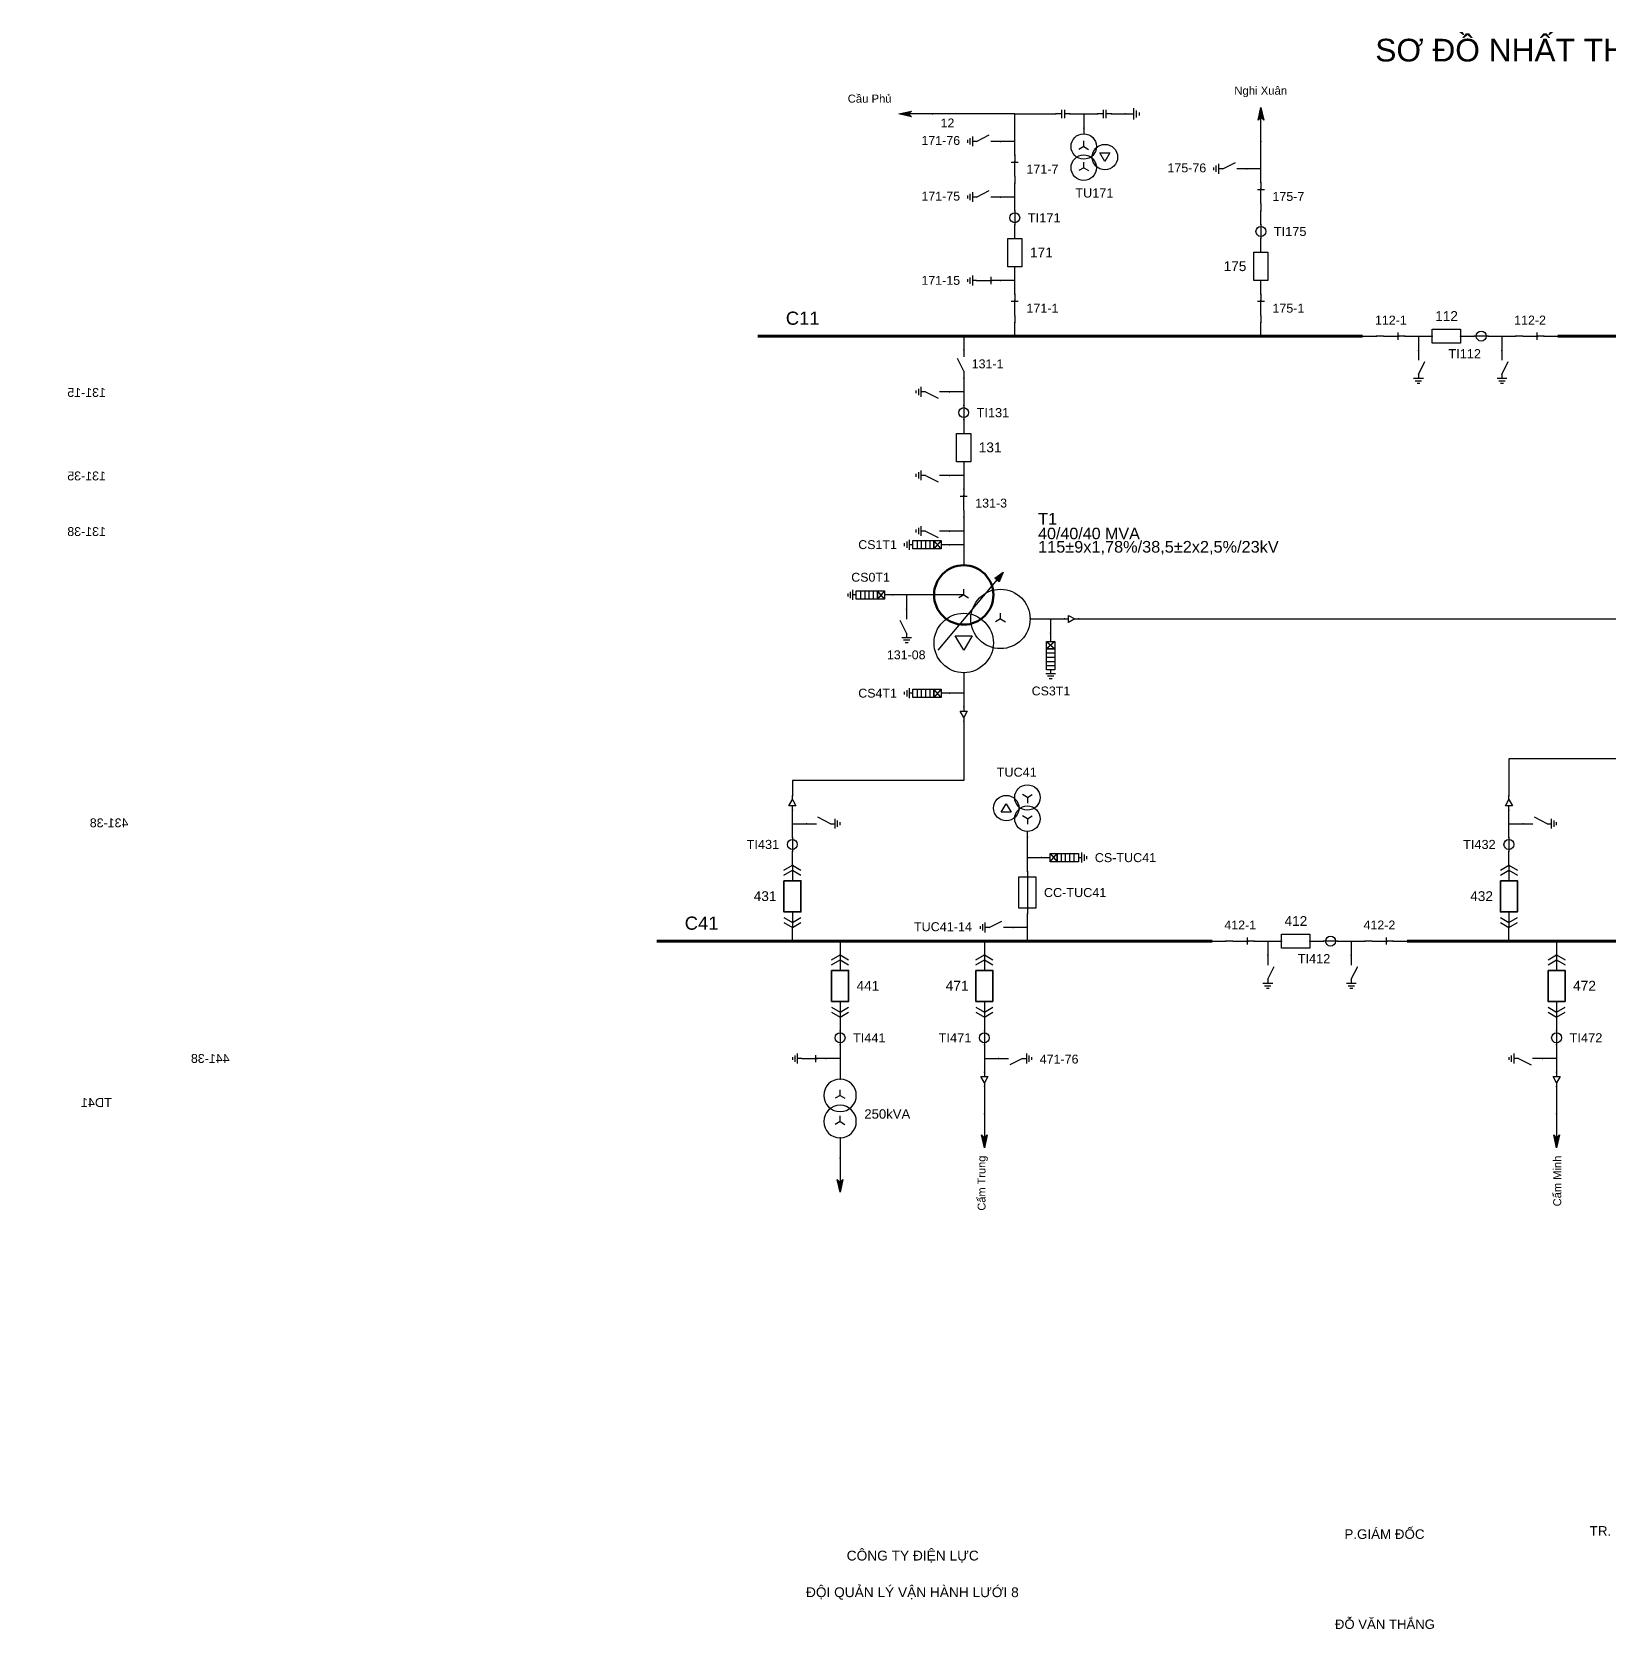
# Model space of a CAD drawing. Header units: millimetres. Extents: x -336 to 411, y 8 to 290.
# Drawn here: x -80.7 to 198.1, y 7.6 to 290.1 of the extents above; entities that cross this region are included whole.
import ezdxf

# ---------------------------------------------------------------- set-up
doc = ezdxf.new("R2010")
doc.units = ezdxf.units.MM
for name, color, linetype, lineweight in [('BUSBAR_110KV', 1, 'Continuous', 50), ('BUSBAR_22KV', 5, 'Continuous', 50), ('GROUND', 3, 'Continuous', 25), ('HV_110KV', 1, 'Continuous', 25), ('MV_22KV', 5, 'Continuous', 25), ('MV_35KV', 30, 'Continuous', 25), ('SLD_OTHER', 7, 'Continuous', 25)]:
    doc.layers.add(name, color=color, linetype=linetype, lineweight=lineweight)
doc.layers.add('SYM_PORTS', color=8, linetype='Continuous', plot=False)
doc.layers.add('TEXT', color=7, linetype='Continuous')
doc.styles.add('SLD_TEXT', font='arial.ttf')

# ---------------------------------------------------------------- blocks, each defined once
blk = doc.blocks.new('SYM_DISCONNECTOR_CLOSED')
at = {"lineweight": 25}
for points in [[(-0.625, 1.25), (0.625, 1.25)], [(0, 2.5), (0, 1.25)], [(0, -1.25), (0, 1.5)], [(0, -1.25), (0, -2.5)]]:
    blk.add_lwpolyline(points, dxfattribs=at)
at = {"layer": 'SYM_PORTS'}
for p in [(0, 2.5), (0, -2.5)]:
    blk.add_point(p, dxfattribs=at)
blk.add_attdef('DEVICE_CODE', (1.625, -0.5), '', height=2)
blk = doc.blocks.new('SYM_EARTHING_SWITCH_CLOSED')
at = {"lineweight": 25}
for points in [[(0, 3), (0, 1.25)], [(-0.625, 1.25), (0.625, 1.25)], [(0, -1.25), (0, 1.5)], [(-0.875, -2), (0.875, -2)], [(-0.5625, -2.4375), (0.5625, -2.4375)], [(0, -1.25), (0, -2)], [(-0.25, -2.875), (0.25, -2.875)]]:
    blk.add_lwpolyline(points, dxfattribs=at)
at = {"layer": 'SYM_PORTS'}
blk.add_point((0, 3), dxfattribs=at)
blk.add_attdef('DEVICE_CODE', (1.875, 0), '', height=2)
blk = doc.blocks.new('SYM_CIRCUIT_BREAKER')
at = {"lineweight": 25}
blk.add_lwpolyline([(-1.25, 2.5), (1.25, 2.5), (1.25, -2.5), (-1.25, -2.5)], close=True, dxfattribs=at)
at = {"layer": 'SYM_PORTS'}
for p in [(0, 2.5), (0, -2.5)]:
    blk.add_point(p, dxfattribs=at)
blk.add_attdef('DEVICE_CODE', (2.25, -0.5), '', height=2)
at = {"flags": 1}
blk.add_attdef('RATING', (2.25, -3.5), '', height=2, dxfattribs=at)
blk = doc.blocks.new('SYM_CURRENT_TRANSFORMER')
at = {"lineweight": 25}
blk.add_lwpolyline([(0, 1.25), (0, -1.25)], dxfattribs=at)
blk.add_circle((0, 0), 0.875, dxfattribs=at)
at = {"layer": 'SYM_PORTS'}
for p in [(0, 1.25), (0, -1.25)]:
    blk.add_point(p, dxfattribs=at)
blk.add_attdef('DEVICE_CODE', (1.875, -1.75), '', height=2)
at = {"flags": 1}
blk.add_attdef('RATIO', (1.875, -4.75), '', height=2, dxfattribs=at)
blk = doc.blocks.new('SYM_EARTHING_SWITCH_OPEN')
at = {"lineweight": 25}
for points in [[(0, 3), (0, 1.25)], [(0, -1.25), (-1.125, 1)], [(-0.875, -2), (0.875, -2)], [(-0.5625, -2.4375), (0.5625, -2.4375)], [(0, -1.25), (0, -2)], [(-0.25, -2.875), (0.25, -2.875)]]:
    blk.add_lwpolyline(points, dxfattribs=at)
at = {"layer": 'SYM_PORTS'}
blk.add_point((0, 3), dxfattribs=at)
blk.add_attdef('DEVICE_CODE', (1.875, 0), '', height=2)
blk = doc.blocks.new('SYM_COUPLING_CAPACITOR')
at = {"lineweight": 25}
for points in [[(-0.75, 0.25), (0.75, 0.25)], [(0, 1.25), (0, 0.25)], [(-0.75, -0.25), (0.75, -0.25)], [(0, -0.25), (0, -1.25)]]:
    blk.add_lwpolyline(points, dxfattribs=at)
at = {"layer": 'SYM_PORTS'}
for p in [(0, 1.25), (0, -1.25)]:
    blk.add_point(p, dxfattribs=at)
blk.add_attdef('DEVICE_CODE', (1.75, -1.75), '', height=2)
blk = doc.blocks.new('SYM_VOLTAGE_TRANSFORMER')
at = {"lineweight": 25}
for points in [[(0, 4.625), (0, 3.625)], [(0, 1.375), (-0.8625, 0.875)], [(0, 1.375), (0, 2.375)], [(0, 1.375), (0.8625, 0.875)], [(0, -2.375), (-0.8625, -2.875)], [(0, -2.375), (0, -1.375)], [(0, -2.375), (0.8625, -2.875)]]:
    blk.add_lwpolyline(points, dxfattribs=at)
blk.add_lwpolyline([(2.875, 0.25), (4.625, 0.25), (3.75, -1.25)], close=True, dxfattribs=at)
for centre in [(0, 1.375), (3.75, -0.5), (0, -2.375)]:
    blk.add_circle(centre, 2.25, dxfattribs=at)
at = {"layer": 'SYM_PORTS'}
blk.add_point((0, 4.625), dxfattribs=at)
blk.add_attdef('DEVICE_CODE', (7, 1.625), '', height=2)
at = {"flags": 1}
blk.add_attdef('RATIO', (7, -1.375), '', height=2, dxfattribs=at)
blk = doc.blocks.new('SYM_GROUND_SYMBOL')
at = {"lineweight": 25}
for points in [[(0, 1.25), (0, -0.25)], [(-1, -0.25), (1, -0.25)], [(-0.625, -0.75), (0.625, -0.75)], [(-0.25, -1.25), (0.25, -1.25)]]:
    blk.add_lwpolyline(points, dxfattribs=at)
at = {"layer": 'SYM_PORTS'}
blk.add_point((0, 1.25), dxfattribs=at)
blk = doc.blocks.new('SYM_LINE_FEEDER_ARROW')
blk.add_hatch(color=7).paths.add_polyline_path([(0, -3), (-0.5, -0.75), (0, -1.25), (0.5, -0.75)])
at = {"lineweight": 25}
blk.add_lwpolyline([(0, 3), (0, -1.25)], dxfattribs=at)
blk.add_lwpolyline([(0, -3), (-0.5, -0.75), (0, -1.25), (0.5, -0.75)], close=True, dxfattribs=at)
at = {"layer": 'SYM_PORTS'}
blk.add_point((0, 3), dxfattribs=at)
blk.add_attdef('LINE_NAME', (1.5, 0), '', height=2)
blk = doc.blocks.new('SYM_DISCONNECTOR_OPEN')
at = {"lineweight": 25}
for points in [[(0, -1.25), (-1.125, 1)], [(0, 2.5), (0, 1.25)], [(0, -1.25), (0, -2.5)]]:
    blk.add_lwpolyline(points, dxfattribs=at)
at = {"layer": 'SYM_PORTS'}
for p in [(0, 2.5), (0, -2.5)]:
    blk.add_point(p, dxfattribs=at)
blk.add_attdef('DEVICE_CODE', (1, -0.5), '', height=2)
blk = doc.blocks.new('SYM_SURGE_ARRESTER')
at = {"lineweight": 25}
for points in [[(0, 4), (0, 2.5)], [(-0.75, 2.5), (0.75, 1.25)], [(0.75, 2.5), (-0.75, 1.25)], [(-0.75, 0.5), (0.75, 0.5)], [(-0.75, -0.25), (0.75, -0.25)], [(-0.75, -1), (0.75, -1)], [(-0.75, -1.75), (0.75, -1.75)], [(0, -2.5), (0, -3.125)], [(-0.875, -3.125), (0.875, -3.125)], [(-0.5625, -3.5625), (0.5625, -3.5625)], [(-0.25, -4), (0.25, -4)]]:
    blk.add_lwpolyline(points, dxfattribs=at)
for points in [[(-0.75, 2.5), (0.75, 2.5), (0.75, 1.25), (-0.75, 1.25)], [(-0.75, 1.25), (0.75, 1.25), (0.75, -2.5), (-0.75, -2.5)]]:
    blk.add_lwpolyline(points, close=True, dxfattribs=at)
at = {"layer": 'SYM_PORTS'}
blk.add_point((0, 4), dxfattribs=at)
blk.add_attdef('DEVICE_CODE', (1.875, 1), '', height=2)
blk = doc.blocks.new('SYM_TRANSFORMER_3W')
blk.add_hatch(color=7).paths.add_polyline_path([(3.75, 8.25), (3.0125, 6.575), (2.2375, 7.225)])
at = {"lineweight": 25}
for points in [[(-7.75, -5.5), (3.0125, 7.35)], [(-3.25, 4.25), (-8.5, 4.25)], [(-3.25, 4.25), (-4.1125, 3.75)], [(-3.25, 4.25), (-3.25, 5.25)], [(-3.25, 4.25), (-2.3875, 3.75)], [(3.25, 0), (2.3875, -0.5)], [(3.25, 0), (3.25, 1)], [(3.25, 0), (4.1125, -0.5)]]:
    blk.add_lwpolyline(points, dxfattribs=at)
for points in [[(3.75, 8.25), (3.0125, 6.575), (2.2375, 7.225)], [(-4.75, -3), (-1.75, -3), (-3.25, -5.5)]]:
    blk.add_lwpolyline(points, close=True, dxfattribs=at)
at = {"lineweight": 50}
blk.add_circle((-3.25, 4.25), 5.25, dxfattribs=at)
at = {"lineweight": 25}
for centre in [(3.25, 0), (-3.25, -4.25)]:
    blk.add_circle(centre, 5.25, dxfattribs=at)
at = {"layer": 'SYM_PORTS'}
for p in [(-3.25, 9.5), (-8.5, 4.25), (8.5, 0), (-3.25, -9.5)]:
    blk.add_point(p, dxfattribs=at)
blk.add_attdef('DEVICE_CODE', (9.5, 6.5), '', height=2)
at = {"flags": 1}
for tag, p in [('POWER', (9.5, 3.5)), ('VOLTAGE_RATIO', (9.5, 0.5))]:
    blk.add_attdef(tag, p, '', height=2, dxfattribs=at)
blk = doc.blocks.new('SYM_CABLE_TERMINATION')
at = {"lineweight": 25}
blk.add_lwpolyline([(-0.625, 0.5), (0.625, 0.5), (0, -0.625)], close=True, dxfattribs=at)
for points in [[(0, 1.25), (0, 0.5)], [(0, -0.625), (0, -1.25)]]:
    blk.add_lwpolyline(points, dxfattribs=at)
at = {"layer": 'SYM_PORTS'}
for p in [(0, 1.25), (0, -1.25)]:
    blk.add_point(p, dxfattribs=at)
blk = doc.blocks.new('SYM_DRAWOUT_BREAKER')
at = {"lineweight": 25}
for points in [[(-1.5, 4.625), (0, 5.5), (1.5, 4.625)], [(-1.5, 3.75), (0, 4.625), (1.5, 3.75)], [(0, 5.5), (0, 2.75)], [(0, -2.75), (0, -5.5)], [(-1.5, -3.75), (0, -4.625), (1.5, -3.75)], [(-1.5, -4.625), (0, -5.5), (1.5, -4.625)]]:
    blk.add_lwpolyline(points, dxfattribs=at)
at = {"lineweight": 35}
blk.add_lwpolyline([(-1.5, 2.75), (1.5, 2.75), (1.5, -2.75), (-1.5, -2.75)], close=True, dxfattribs=at)
at = {"layer": 'SYM_PORTS'}
for p in [(0, 5.5), (0, -5.5)]:
    blk.add_point(p, dxfattribs=at)
blk.add_attdef('DEVICE_CODE', (2.5, 2.5), '', height=2)
at = {"flags": 1}
blk.add_attdef('RATING', (2.5, -0.5), '', height=2, dxfattribs=at)
blk = doc.blocks.new('SYM_TRANSFORMER_2W')
at = {"lineweight": 25}
for points in [[(0, 2.3125), (0, 3.3125)], [(0, 2.3125), (-0.8625, 1.8125)], [(0, 2.3125), (0.8625, 1.8125)], [(0, -2.3125), (-0.8625, -2.8125)], [(0, -2.3125), (0, -1.3125)], [(0, -2.3125), (0.8625, -2.8125)]]:
    blk.add_lwpolyline(points, dxfattribs=at)
for centre in [(0, 2.3125), (0, -2.3125)]:
    blk.add_circle(centre, 2.875, dxfattribs=at)
at = {"layer": 'SYM_PORTS'}
for p in [(0, 5.1875), (0, -5.1875)]:
    blk.add_point(p, dxfattribs=at)
blk.add_attdef('DEVICE_CODE', (3.875, 2.1875), '', height=2)
at = {"flags": 1}
for tag, p in [('POWER', (3.875, -0.8125)), ('VOLTAGE_RATIO', (3.875, -3.8125))]:
    blk.add_attdef(tag, p, '', height=2, dxfattribs=at)
blk = doc.blocks.new('SYM_FUSE_DISCONNECTOR')
at = {"lineweight": 25}
blk.add_lwpolyline([(0, 3.75), (0, -3.75)], dxfattribs=at)
blk.add_lwpolyline([(-1.5, 2.75), (1.5, 2.75), (1.5, -2.75), (-1.5, -2.75)], close=True, dxfattribs=at)
at = {"layer": 'SYM_PORTS'}
for p in [(0, 3.75), (0, -3.75)]:
    blk.add_point(p, dxfattribs=at)
blk.add_attdef('DEVICE_CODE', (2.5, 0.75), '', height=2)
at = {"flags": 1}
blk.add_attdef('RATING', (2.5, -2.25), '', height=2, dxfattribs=at)

msp = doc.modelspace()

# ---------------------------------------------------------------- linework, layer by layer
at = {"layer": 'BUSBAR_110KV', "const_width": 0.53}
for points in [[(47.7, 236.28), (154.72, 236.28)], [(189.19, 236.28), (331.98, 236.28)]]:
    msp.add_lwpolyline(points, dxfattribs=at)
at = {"layer": 'BUSBAR_22KV', "const_width": 0.53}
for points in [[(29.82, 129.28), (128.08, 129.28)], [(162.54, 129.28), (265.76, 129.28)]]:
    msp.add_lwpolyline(points, dxfattribs=at)
at = {"layer": 'GROUND'}
msp.add_lwpolyline([(110.28, 275.58), (112.7, 275.58)], dxfattribs=at)
at = {"layer": 'HV_110KV'}
for points in [[(93.16, 275.58), (78.63, 275.58)], [(93.16, 270.74), (93.16, 275.58)], [(93.16, 275.58), (100.43, 275.58)], [(102.93, 275.58), (105.36, 275.58)], [(105.36, 275.58), (105.36, 273.08)], [(105.36, 275.58), (107.78, 275.58)], [(93.16, 270.74), (90.66, 270.74)], [(93.16, 268.32), (93.16, 270.74)], [(136.7, 265.89), (136.7, 270.74)], [(136.7, 265.89), (134.19, 265.89)], [(136.7, 263.47), (136.7, 265.89)], [(93.16, 260.89), (93.16, 263.32)], [(93.16, 260.89), (90.66, 260.89)], [(93.16, 258.47), (93.16, 260.89)], [(136.7, 256.05), (136.7, 258.47)], [(93.16, 253.55), (93.16, 255.97)], [(136.7, 251.12), (136.7, 253.55)], [(93.16, 246.12), (90.66, 246.12)], [(93.16, 246.12), (93.16, 248.55)], [(93.16, 243.7), (93.16, 246.12)], [(136.7, 243.7), (136.7, 246.12)], [(93.16, 236.28), (93.16, 238.7)], [(136.7, 236.28), (136.7, 238.7)], [(84.13, 236.28), (84.13, 233.85)], [(154.72, 236.28), (157.15, 236.28)], [(162.15, 236.28), (164.57, 236.28)], [(164.57, 236.28), (164.57, 233.77)], [(164.57, 236.28), (166.99, 236.28)], [(171.99, 236.28), (174.42, 236.28)], [(176.92, 236.28), (179.34, 236.28)], [(179.34, 236.28), (179.34, 233.77)], [(179.34, 236.28), (181.76, 236.28)], [(186.76, 236.28), (189.19, 236.28)], [(84.13, 228.85), (84.13, 226.43)], [(84.13, 226.43), (81.62, 226.43)], [(84.13, 226.43), (84.13, 224.01)], [(84.13, 221.51), (84.13, 219.08)], [(84.13, 214.08), (84.13, 211.66)], [(84.13, 211.66), (81.62, 211.66)], [(84.13, 211.66), (84.13, 209.24)], [(84.13, 204.24), (84.13, 201.81)], [(84.13, 201.81), (81.62, 201.81)], [(84.13, 201.81), (84.13, 199.39)], [(84.13, 199.39), (81.62, 199.39)], [(84.13, 199.39), (84.13, 195.76)], [(74.03, 190.51), (71.61, 190.51)], [(78.88, 190.51), (74.03, 190.51)], [(74.03, 190.51), (74.03, 188)]]:
    msp.add_lwpolyline(points, dxfattribs=at)
at = {"layer": 'MV_22KV'}
for points in [[(84.13, 176.76), (84.13, 173.12)], [(84.13, 173.12), (81.62, 173.12)], [(84.13, 173.12), (84.13, 170.7)], [(84.13, 168.2), (84.13, 165.5), (84.13, 157.67), (53.82, 157.67), (53.82, 154.97)], [(255.83, 168.2), (255.83, 165.5), (255.83, 161.5), (180.57, 161.5), (180.57, 157.67), (180.57, 154.97)], [(53.82, 150.05), (53.82, 152.47)], [(53.82, 147.62), (53.82, 150.05)], [(53.82, 150.05), (56.33, 150.05)], [(180.57, 150.05), (180.57, 152.47)], [(180.57, 147.62), (180.57, 150.05)], [(180.57, 150.05), (183.07, 150.05)], [(95.4, 144.05), (95.4, 147.68)], [(53.82, 142.7), (53.82, 145.12)], [(180.57, 142.7), (180.57, 145.12)], [(95.4, 141.62), (95.4, 144.05)], [(95.4, 144.05), (97.91, 144.05)], [(95.4, 131.7), (95.4, 134.12)], [(53.82, 129.28), (53.82, 131.7)], [(95.4, 131.7), (92.89, 131.7)], [(95.4, 129.28), (95.4, 131.7)], [(180.57, 129.28), (180.57, 131.7)], [(62.26, 129.28), (62.26, 126.85)], [(87.78, 129.28), (87.78, 126.85)], [(128.08, 129.28), (130.5, 129.28)], [(135.5, 129.28), (137.92, 129.28)], [(137.92, 129.28), (137.92, 126.77)], [(137.92, 129.28), (140.34, 129.28)], [(145.34, 129.28), (147.77, 129.28)], [(150.27, 129.28), (152.69, 129.28)], [(152.69, 129.28), (152.69, 126.77)], [(152.69, 129.28), (155.11, 129.28)], [(160.11, 129.28), (162.54, 129.28)], [(189, 129.28), (189, 126.85)], [(62.26, 115.85), (62.26, 113.43)], [(87.78, 115.85), (87.78, 113.43)], [(189, 115.85), (189, 113.43)], [(62.26, 110.93), (62.26, 108.51)], [(87.78, 110.93), (87.78, 108.51)], [(189, 110.93), (189, 108.51)], [(62.26, 108.51), (59.75, 108.51)], [(62.26, 108.51), (62.26, 104.87)], [(87.78, 108.51), (90.29, 108.51)], [(87.78, 108.51), (87.78, 106.08)], [(189, 108.51), (186.49, 108.51)], [(189, 108.51), (189, 106.08)], [(87.78, 103.58), (87.78, 98.74)], [(189, 103.58), (189, 98.74)]]:
    msp.add_lwpolyline(points, dxfattribs=at)
at = {"layer": 'MV_35KV'}
for points in [[(104.43, 186.26), (107.13, 186.26), (235.5, 186.26), (235.5, 166), (318, 166), (318, 216.34), (325.28, 216.34), (327.98, 216.34)], [(95.88, 186.26), (99.51, 186.26)], [(99.51, 186.26), (99.51, 183.75)], [(99.51, 186.26), (101.93, 186.26)]]:
    msp.add_lwpolyline(points, dxfattribs=at)
at = {"layer": 'SLD_OTHER'}
msp.add_lwpolyline([(62.26, 94.5), (62.26, 90.86)], dxfattribs=at)

# ---------------------------------------------------------------- block references
at = {"layer": 'GROUND'}
for name, p, rotation in [('SYM_COUPLING_CAPACITOR', (109.03, 275.58), 270), ('SYM_GROUND_SYMBOL', (113.95, 275.58), 90)]:
    msp.add_blockref(name, p, dxfattribs=dict(at, rotation=rotation))
at = {"layer": 'HV_110KV'}
for name, p, rotation in [('SYM_LINE_FEEDER_ARROW', (75.63, 275.58), 270), ('SYM_COUPLING_CAPACITOR', (101.68, 275.58), 270), ('SYM_LINE_FEEDER_ARROW', (136.7, 273.74), 180)]:
    msp.add_blockref(name, p, dxfattribs=dict(at, rotation=rotation))
ref = msp.add_blockref('SYM_EARTHING_SWITCH_OPEN', (87.66, 270.74), dxfattribs=dict(at, rotation=270))
ref.add_attrib('DEVICE_CODE', '171-76', (76.64, 270.1), dxfattribs={"layer": 'TEXT', "height": 1.576, "style": 'SLD_TEXT'})
ref = msp.add_blockref('SYM_VOLTAGE_TRANSFORMER', (105.36, 268.45), dxfattribs=at)
ref.add_attrib('DEVICE_CODE', 'TU171', (103.87, 260.8), dxfattribs={"layer": 'TEXT', "height": 1.606, "style": 'SLD_TEXT'})
ref = msp.add_blockref('SYM_DISCONNECTOR_CLOSED', (93.16, 265.82), dxfattribs=at)
ref.add_attrib('DEVICE_CODE', '171-7', (95.21, 265.04), dxfattribs={"layer": 'TEXT', "height": 1.591, "style": 'SLD_TEXT'})
ref = msp.add_blockref('SYM_EARTHING_SWITCH_OPEN', (131.19, 265.89), dxfattribs=dict(at, rotation=270))
ref.add_attrib('DEVICE_CODE', '175-76', (120.17, 265.25), dxfattribs={"layer": 'TEXT', "height": 1.576, "style": 'SLD_TEXT'})
ref = msp.add_blockref('SYM_DISCONNECTOR_CLOSED', (136.7, 260.97), dxfattribs=at)
ref.add_attrib('DEVICE_CODE', '175-7', (138.74, 260.2), dxfattribs={"layer": 'TEXT', "height": 1.578, "style": 'SLD_TEXT'})
ref = msp.add_blockref('SYM_EARTHING_SWITCH_OPEN', (87.66, 260.89), dxfattribs=dict(at, rotation=270))
ref.add_attrib('DEVICE_CODE', '171-75', (76.64, 260.25), dxfattribs={"layer": 'TEXT', "height": 1.576, "style": 'SLD_TEXT'})
ref = msp.add_blockref('SYM_CURRENT_TRANSFORMER', (93.16, 257.22), dxfattribs=at)
ref.add_attrib('DEVICE_CODE', 'TI171', (95.46, 256.4), dxfattribs={"layer": 'TEXT', "height": 1.628, "style": 'SLD_TEXT'})
ref = msp.add_blockref('SYM_CURRENT_TRANSFORMER', (136.7, 254.8), dxfattribs=at)
ref.add_attrib('DEVICE_CODE', 'TI175', (138.99, 253.99), dxfattribs={"layer": 'TEXT', "height": 1.614, "style": 'SLD_TEXT'})
ref = msp.add_blockref('SYM_CIRCUIT_BREAKER', (93.16, 251.05), dxfattribs=at)
ref.add_attrib('DEVICE_CODE', '171', (95.83, 250.2), dxfattribs={"layer": 'TEXT', "height": 1.744, "style": 'SLD_TEXT'})
ref = msp.add_blockref('SYM_CIRCUIT_BREAKER', (136.7, 248.62), dxfattribs=at)
ref.add_attrib('DEVICE_CODE', '175', (130.1, 247.79), dxfattribs={"layer": 'TEXT', "height": 1.729, "style": 'SLD_TEXT'})
ref = msp.add_blockref('SYM_EARTHING_SWITCH_CLOSED', (87.66, 246.12), dxfattribs=dict(at, rotation=270))
ref.add_attrib('DEVICE_CODE', '171-15', (76.64, 245.36), dxfattribs={"layer": 'TEXT', "height": 1.576, "style": 'SLD_TEXT'})
ref = msp.add_blockref('SYM_DISCONNECTOR_CLOSED', (93.16, 241.2), dxfattribs=at)
ref.add_attrib('DEVICE_CODE', '171-1', (95.21, 240.42), dxfattribs={"layer": 'TEXT', "height": 1.591, "style": 'SLD_TEXT'})
ref = msp.add_blockref('SYM_DISCONNECTOR_CLOSED', (136.7, 241.2), dxfattribs=at)
ref.add_attrib('DEVICE_CODE', '175-1', (138.74, 240.43), dxfattribs={"layer": 'TEXT', "height": 1.578, "style": 'SLD_TEXT'})
ref = msp.add_blockref('SYM_CIRCUIT_BREAKER', (169.49, 236.28), dxfattribs=dict(at, rotation=270))
ref.add_attrib('DEVICE_CODE', '112', (167.53, 238.98), dxfattribs={"layer": 'TEXT', "height": 1.725, "style": 'SLD_TEXT'})
ref = msp.add_blockref('SYM_DISCONNECTOR_CLOSED', (159.65, 236.28), dxfattribs=dict(at, rotation=270))
ref.add_attrib('DEVICE_CODE', '112-1', (156.88, 238.34), dxfattribs={"layer": 'TEXT', "height": 1.574, "style": 'SLD_TEXT'})
ref = msp.add_blockref('SYM_DISCONNECTOR_CLOSED', (184.26, 236.28), dxfattribs=dict(at, rotation=270))
ref.add_attrib('DEVICE_CODE', '112-2', (181.5, 238.34), dxfattribs={"layer": 'TEXT', "height": 1.574, "style": 'SLD_TEXT'})
ref = msp.add_blockref('SYM_CURRENT_TRANSFORMER', (175.67, 236.28), dxfattribs=dict(at, rotation=270))
ref.add_attrib('DEVICE_CODE', 'TI112', (169.87, 232.37), dxfattribs={"layer": 'TEXT', "height": 1.611, "style": 'SLD_TEXT'})
ref = msp.add_blockref('SYM_EARTHING_SWITCH_OPEN', (179.34, 230.77), dxfattribs=dict(at, xscale=-1))
ref.add_attrib('DEVICE_CODE', '112-25', (176.1, 224.9), dxfattribs={"layer": 'TEXT', "extrusion": (0, 0, -1), "height": 1.572, "style": 'SLD_TEXT'})
ref = msp.add_blockref('SYM_EARTHING_SWITCH_OPEN', (164.57, 230.77), dxfattribs=dict(at, xscale=-1))
ref.add_attrib('DEVICE_CODE', '112-15', (161.33, 224.9), dxfattribs={"layer": 'TEXT', "extrusion": (0, 0, -1), "height": 1.572, "style": 'SLD_TEXT'})
ref = msp.add_blockref('SYM_DISCONNECTOR_OPEN', (84.13, 231.35), dxfattribs=at)
ref.add_attrib('DEVICE_CODE', '131-1', (85.54, 230.59), dxfattribs={"layer": 'TEXT', "height": 1.574, "style": 'SLD_TEXT'})
ref = msp.add_blockref('SYM_EARTHING_SWITCH_OPEN', (213.7, 226.43), dxfattribs=dict(at, xscale=-1, rotation=270))
ref.add_attrib('DEVICE_CODE', 'TUC12-24', (199.12, 225.51), dxfattribs={"layer": 'TEXT', "extrusion": (0, 0, -1), "height": 1.594, "style": 'SLD_TEXT'})
ref = msp.add_blockref('SYM_EARTHING_SWITCH_OPEN', (78.62, 226.43), dxfattribs=dict(at, xscale=-1, rotation=270))
ref.add_attrib('DEVICE_CODE', '131-15', (67.6, 225.54), dxfattribs={"layer": 'TEXT', "extrusion": (0, 0, -1), "height": 1.572, "style": 'SLD_TEXT'})
ref = msp.add_blockref('SYM_CURRENT_TRANSFORMER', (84.13, 222.76), dxfattribs=at)
ref.add_attrib('DEVICE_CODE', 'TI131', (86.42, 221.95), dxfattribs={"layer": 'TEXT', "height": 1.611, "style": 'SLD_TEXT'})
ref = msp.add_blockref('SYM_VOLTAGE_TRANSFORMER', (219.21, 218.17), dxfattribs=dict(at, xscale=-1))
ref.add_attrib('DEVICE_CODE', 'TUC12', (213.77, 210.5), dxfattribs={"layer": 'TEXT', "extrusion": (0, 0, -1), "height": 1.601, "style": 'SLD_TEXT'})
ref = msp.add_blockref('SYM_CIRCUIT_BREAKER', (84.13, 216.58), dxfattribs=at)
ref.add_attrib('DEVICE_CODE', '131', (86.79, 215.75), dxfattribs={"layer": 'TEXT', "height": 1.729, "style": 'SLD_TEXT'})
ref = msp.add_blockref('SYM_EARTHING_SWITCH_OPEN', (78.62, 211.66), dxfattribs=dict(at, xscale=-1, rotation=270))
ref.add_attrib('DEVICE_CODE', '131-35', (67.6, 210.77), dxfattribs={"layer": 'TEXT', "extrusion": (0, 0, -1), "height": 1.572, "style": 'SLD_TEXT'})
ref = msp.add_blockref('SYM_DISCONNECTOR_CLOSED', (84.13, 206.74), dxfattribs=at)
ref.add_attrib('DEVICE_CODE', '131-3', (86.17, 205.97), dxfattribs={"layer": 'TEXT', "height": 1.574, "style": 'SLD_TEXT'})
ref = msp.add_blockref('SYM_TRANSFORMER_3W', (87.38, 186.26), dxfattribs=at)
ref.add_attrib('DEVICE_CODE', 'T1', (97.29, 202.96), dxfattribs={"layer": 'TEXT', "height": 2.062, "style": 'SLD_TEXT'})
ref = msp.add_blockref('SYM_EARTHING_SWITCH_OPEN', (78.62, 201.81), dxfattribs=dict(at, xscale=-1, rotation=270))
ref.add_attrib('DEVICE_CODE', '131-38', (67.6, 200.93), dxfattribs={"layer": 'TEXT', "extrusion": (0, 0, -1), "height": 1.572, "style": 'SLD_TEXT'})
ref = msp.add_blockref('SYM_SURGE_ARRESTER', (77.62, 199.39), dxfattribs=dict(at, rotation=270))
ref.add_attrib('DEVICE_CODE', 'CS1T1', (65.48, 198.62), dxfattribs={"layer": 'TEXT', "height": 1.57, "style": 'SLD_TEXT'})
ref = msp.add_blockref('SYM_SURGE_ARRESTER', (67.61, 190.51), dxfattribs=dict(at, rotation=270))
ref.add_attrib('DEVICE_CODE', 'CS0T1', (64.24, 192.85), dxfattribs={"layer": 'TEXT', "height": 1.57, "style": 'SLD_TEXT'})
ref = msp.add_blockref('SYM_EARTHING_SWITCH_OPEN', (74.03, 185), dxfattribs=at)
ref.add_attrib('DEVICE_CODE', '131-08', (70.54, 179.13), dxfattribs={"layer": 'TEXT', "height": 1.572, "style": 'SLD_TEXT'})
at = {"layer": 'MV_22KV'}
ref = msp.add_blockref('SYM_SURGE_ARRESTER', (77.62, 173.12), dxfattribs=dict(at, rotation=270))
ref.add_attrib('DEVICE_CODE', 'CS4T1', (65.48, 172.35), dxfattribs={"layer": 'TEXT', "height": 1.57, "style": 'SLD_TEXT'})
for name, p in [('SYM_CABLE_TERMINATION', (84.13, 169.45)), ('SYM_CABLE_TERMINATION', (87.78, 104.83)), ('SYM_CABLE_TERMINATION', (189, 104.83)), ('SYM_LINE_FEEDER_ARROW', (87.78, 95.74)), ('SYM_LINE_FEEDER_ARROW', (189, 95.74))]:
    msp.add_blockref(name, p, dxfattribs=at)
ref = msp.add_blockref('SYM_VOLTAGE_TRANSFORMER', (95.4, 152.31), dxfattribs=dict(at, rotation=180))
ref.add_attrib('DEVICE_CODE', 'TUC41', (89.96, 158.36), dxfattribs={"layer": 'TEXT', "height": 1.601, "style": 'SLD_TEXT'})
at = {"layer": 'MV_22KV', "rotation": 180}
for p in [(53.82, 153.72), (180.57, 153.72)]:
    msp.add_blockref('SYM_CABLE_TERMINATION', p, dxfattribs=at)
at = {"layer": 'MV_22KV'}
ref = msp.add_blockref('SYM_EARTHING_SWITCH_OPEN', (186.07, 150.05), dxfattribs=dict(at, xscale=-1, rotation=90))
ref.add_attrib('DEVICE_CODE', '432-38', (190.36, 149.41), dxfattribs={"layer": 'TEXT', "extrusion": (0, 0, -1), "height": 1.572, "style": 'SLD_TEXT'})
ref = msp.add_blockref('SYM_EARTHING_SWITCH_OPEN', (59.33, 150.05), dxfattribs=dict(at, xscale=-1, rotation=90))
ref.add_attrib('DEVICE_CODE', '431-38', (63.62, 149.41), dxfattribs={"layer": 'TEXT', "extrusion": (0, 0, -1), "height": 1.572, "style": 'SLD_TEXT'})
ref = msp.add_blockref('SYM_CURRENT_TRANSFORMER', (53.82, 146.37), dxfattribs=at)
ref.add_attrib('DEVICE_CODE', 'TI431', (45.73, 145.57), dxfattribs={"layer": 'TEXT', "height": 1.611, "style": 'SLD_TEXT'})
ref = msp.add_blockref('SYM_CURRENT_TRANSFORMER', (180.57, 146.37), dxfattribs=at)
ref.add_attrib('DEVICE_CODE', 'TI432', (172.47, 145.57), dxfattribs={"layer": 'TEXT', "height": 1.611, "style": 'SLD_TEXT'})
ref = msp.add_blockref('SYM_SURGE_ARRESTER', (101.91, 144.05), dxfattribs=dict(at, rotation=90))
ref.add_attrib('DEVICE_CODE', 'CS-TUC41', (107.32, 143.25), dxfattribs={"layer": 'TEXT', "height": 1.588, "style": 'SLD_TEXT'})
ref = msp.add_blockref('SYM_DRAWOUT_BREAKER', (53.82, 137.2), dxfattribs=at)
ref.add_attrib('DEVICE_CODE', '431', (46.98, 136.37), dxfattribs={"layer": 'TEXT', "height": 1.729, "style": 'SLD_TEXT'})
ref = msp.add_blockref('SYM_FUSE_DISCONNECTOR', (95.4, 137.87), dxfattribs=at)
ref.add_attrib('DEVICE_CODE', 'CC-TUC41', (98.32, 137.07), dxfattribs={"layer": 'TEXT', "height": 1.598, "style": 'SLD_TEXT'})
ref = msp.add_blockref('SYM_DRAWOUT_BREAKER', (180.57, 137.2), dxfattribs=at)
ref.add_attrib('DEVICE_CODE', '432', (173.72, 136.37), dxfattribs={"layer": 'TEXT', "height": 1.729, "style": 'SLD_TEXT'})
ref = msp.add_blockref('SYM_EARTHING_SWITCH_OPEN', (89.89, 131.7), dxfattribs=dict(at, rotation=270))
ref.add_attrib('DEVICE_CODE', 'TUC41-14', (75.32, 131.03), dxfattribs={"layer": 'TEXT', "height": 1.594, "style": 'SLD_TEXT'})
ref = msp.add_blockref('SYM_DISCONNECTOR_CLOSED', (133, 129.28), dxfattribs=dict(at, rotation=270))
ref.add_attrib('DEVICE_CODE', '412-1', (130.23, 131.34), dxfattribs={"layer": 'TEXT', "height": 1.574, "style": 'SLD_TEXT'})
ref = msp.add_blockref('SYM_CIRCUIT_BREAKER', (142.84, 129.28), dxfattribs=dict(at, rotation=270))
ref.add_attrib('DEVICE_CODE', '412', (140.88, 131.98), dxfattribs={"layer": 'TEXT', "height": 1.725, "style": 'SLD_TEXT'})
ref = msp.add_blockref('SYM_DISCONNECTOR_CLOSED', (157.61, 129.28), dxfattribs=dict(at, rotation=270))
ref.add_attrib('DEVICE_CODE', '412-2', (154.85, 131.34), dxfattribs={"layer": 'TEXT', "height": 1.574, "style": 'SLD_TEXT'})
ref = msp.add_blockref('SYM_CURRENT_TRANSFORMER', (149.02, 129.28), dxfattribs=dict(at, rotation=270))
ref.add_attrib('DEVICE_CODE', 'TI412', (143.22, 125.37), dxfattribs={"layer": 'TEXT', "height": 1.611, "style": 'SLD_TEXT'})
ref = msp.add_blockref('SYM_EARTHING_SWITCH_OPEN', (152.69, 123.77), dxfattribs=dict(at, xscale=-1))
ref.add_attrib('DEVICE_CODE', '412-25', (149.45, 117.9), dxfattribs={"layer": 'TEXT', "extrusion": (0, 0, -1), "height": 1.572, "style": 'SLD_TEXT'})
ref = msp.add_blockref('SYM_EARTHING_SWITCH_OPEN', (137.92, 123.77), dxfattribs=dict(at, xscale=-1))
ref.add_attrib('DEVICE_CODE', '412-15', (134.68, 117.9), dxfattribs={"layer": 'TEXT', "extrusion": (0, 0, -1), "height": 1.572, "style": 'SLD_TEXT'})
ref = msp.add_blockref('SYM_DRAWOUT_BREAKER', (62.26, 121.35), dxfattribs=at)
ref.add_attrib('DEVICE_CODE', '441', (65.17, 120.51), dxfattribs={"layer": 'TEXT', "height": 1.725, "style": 'SLD_TEXT'})
ref = msp.add_blockref('SYM_DRAWOUT_BREAKER', (87.78, 121.35), dxfattribs=at)
ref.add_attrib('DEVICE_CODE', '471', (80.93, 120.51), dxfattribs={"layer": 'TEXT', "height": 1.744, "style": 'SLD_TEXT'})
ref = msp.add_blockref('SYM_DRAWOUT_BREAKER', (189, 121.35), dxfattribs=at)
ref.add_attrib('DEVICE_CODE', '472', (191.91, 120.51), dxfattribs={"layer": 'TEXT', "height": 1.744, "style": 'SLD_TEXT'})
ref = msp.add_blockref('SYM_CURRENT_TRANSFORMER', (62.26, 112.18), dxfattribs=at)
ref.add_attrib('DEVICE_CODE', 'TI441', (64.55, 111.36), dxfattribs={"layer": 'TEXT', "height": 1.611, "style": 'SLD_TEXT'})
ref = msp.add_blockref('SYM_CURRENT_TRANSFORMER', (87.78, 112.18), dxfattribs=at)
ref.add_attrib('DEVICE_CODE', 'TI471', (79.68, 111.36), dxfattribs={"layer": 'TEXT', "height": 1.628, "style": 'SLD_TEXT'})
ref = msp.add_blockref('SYM_CURRENT_TRANSFORMER', (189, 112.18), dxfattribs=at)
ref.add_attrib('DEVICE_CODE', 'TI472', (191.29, 111.36), dxfattribs={"layer": 'TEXT', "height": 1.628, "style": 'SLD_TEXT'})
ref = msp.add_blockref('SYM_EARTHING_SWITCH_OPEN', (183.49, 108.51), dxfattribs=dict(at, xscale=-1, rotation=270))
ref.add_attrib('DEVICE_CODE', '472-76', (172.47, 107.62), dxfattribs={"layer": 'TEXT', "extrusion": (0, 0, -1), "height": 1.576, "style": 'SLD_TEXT'})
ref = msp.add_blockref('SYM_EARTHING_SWITCH_CLOSED', (56.75, 108.51), dxfattribs=dict(at, xscale=-1, rotation=270))
ref.add_attrib('DEVICE_CODE', '441-38', (45.73, 107.74), dxfattribs={"layer": 'TEXT', "extrusion": (0, 0, -1), "height": 1.572, "style": 'SLD_TEXT'})
ref = msp.add_blockref('SYM_EARTHING_SWITCH_OPEN', (93.29, 108.51), dxfattribs=dict(at, rotation=90))
ref.add_attrib('DEVICE_CODE', '471-76', (97.58, 107.62), dxfattribs={"layer": 'TEXT', "height": 1.576, "style": 'SLD_TEXT'})
ref = msp.add_blockref('SYM_TRANSFORMER_2W', (62.26, 99.68), dxfattribs=dict(at, xscale=-1))
ref.add_attrib('DEVICE_CODE', 'TD41', (66.55, 99.92), dxfattribs={"layer": 'TEXT', "extrusion": (0, 0, -1), "height": 1.61, "style": 'SLD_TEXT'})
at = {"layer": 'MV_35KV', "rotation": 90}
msp.add_blockref('SYM_CABLE_TERMINATION', (103.18, 186.26), dxfattribs=at)
at = {"layer": 'MV_35KV'}
ref = msp.add_blockref('SYM_SURGE_ARRESTER', (99.51, 179.75), dxfattribs=at)
ref.add_attrib('DEVICE_CODE', 'CS3T1', (96.15, 172.74), dxfattribs={"layer": 'TEXT', "height": 1.57, "style": 'SLD_TEXT'})
at = {"layer": 'SLD_OTHER'}
msp.add_blockref('SYM_LINE_FEEDER_ARROW', (62.26, 87.86), dxfattribs=at)

# ---------------------------------------------------------------- texts
at = {"layer": 'TEXT', "attachment_point": 7, "style": 'SLD_TEXT'}
for s, insert, char_height in [('SƠ ĐỒ NHẤT THỨ TRẠM 110KV NAM HỒNG', (156.93, 283.98), 4.0117), ('Nghi Xuân', (131.99, 278.56), 1.434), ('Cầu Phủ', (63.61, 277.56), 1.428), ('12', (80.04, 273.21), 1.563), ('C11', (52.66, 238.26), 2.331), ('40/40/40 MVA', (97.29, 200.33), 2.0335), ('115±9x1,78%/38,5±2x2,5%/23kV', (97.29, 197.61), 2.0622), ('C41', (34.78, 131.26), 2.331), ('250kVA', (66.55, 97.85), 1.66), ('P.GIÁM ĐỐC', (151.47, 23.52), 1.691), ('TR. PHÒNG ĐIỀU ĐỘ', (194.83, 23.72), 1.7125), ('CÔNG TY ĐIỆN LỰC', (63.43, 19.34), 1.7362), ('ĐỘI QUẢN LÝ VẬN HÀNH LƯỚI 8', (56.23, 12.77), 1.733), ('ĐỖ VĂN THẮNG', (149.8, 7.6), 1.6628)]:
    msp.add_mtext(s, dxfattribs=dict(at, insert=insert, char_height=char_height))
at = {"layer": 'TEXT', "attachment_point": 7, "rotation": 90, "style": 'SLD_TEXT'}
for s, insert, char_height in [('Cẩm Trung', (88.4, 81.61), 1.391), ('Cẩm Minh', (189.84, 82.36), 1.409)]:
    msp.add_mtext(s, dxfattribs=dict(at, insert=insert, char_height=char_height))

doc.saveas('drawing.dxf')
